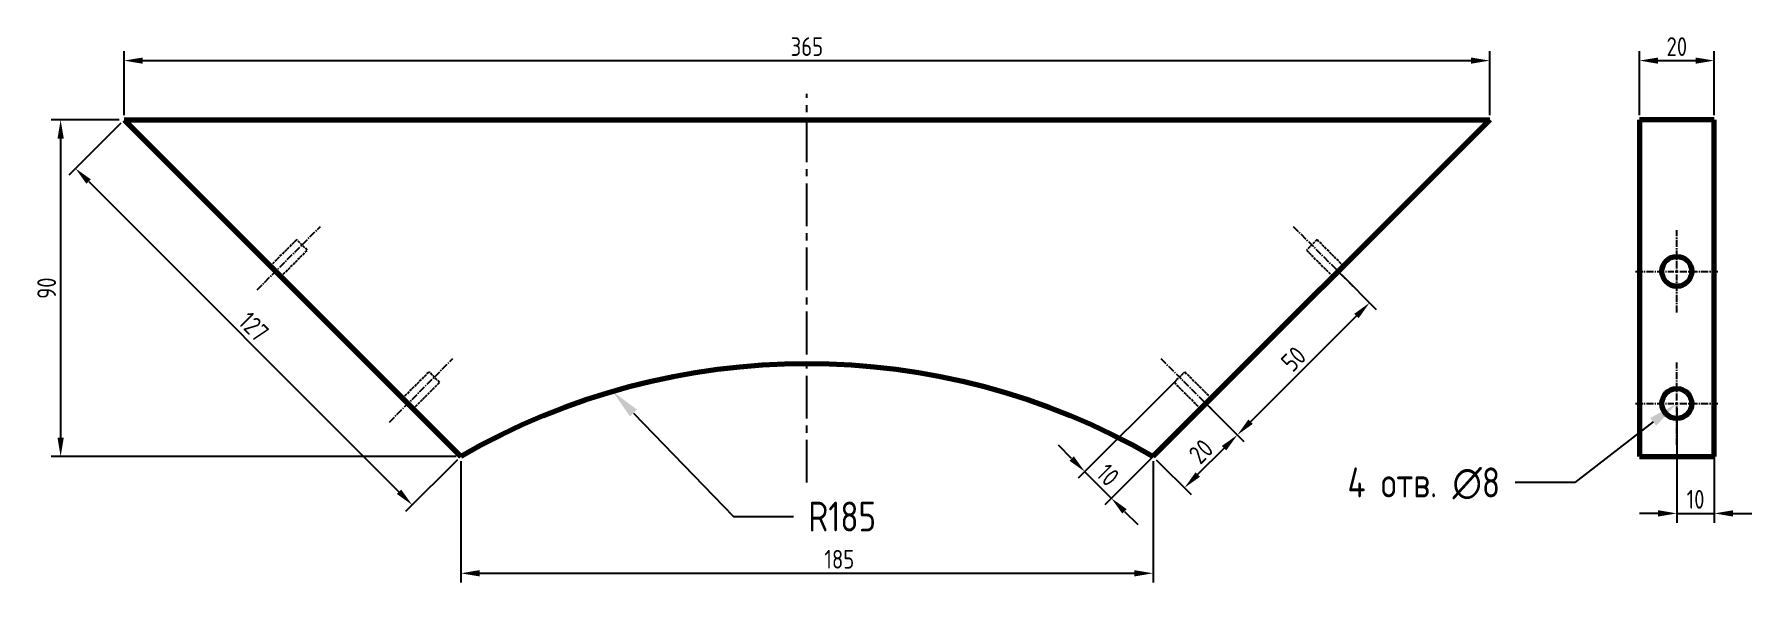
# Model space of a CAD drawing. Header units: millimetres. Extents: x 1566 to 1795, y 1959 to 2035.
import ezdxf
from ezdxf import colors
from ezdxf.entities.mleader import LeaderData, LeaderLine
from ezdxf.math import Vec2, Vec3

# ---------------------------------------------------------------- set-up
doc = ezdxf.new("R2010")
doc.units = ezdxf.units.MM
doc.linetypes.add('ACAD_ISO02W100', pattern=[15, 12, -3])
doc.linetypes.add('CENTER2', pattern=[28.575, 19.05, -3.175, 3.175, -3.175])
doc.styles.get("Standard").update_dxf_attribs({"font": 'GOST.ttf'})
doc.dimstyles.new('ISO-25', dxfattribs={"dimtxt": 2.5, "dimasz": 2.5, "dimexe": 1.25, "dimexo": 0.625, "dimtad": 1, "dimtxsty": 'Standard', "dimcen": 2.5, "dimadec": 0, "dimazin": 0, "dimtfac": 1, "dimtmove": 0, "dimatfit": 3, "dimfxl": 1, "dimarcsym": 0})

# ---------------------------------------------------------------- blocks, each defined once
blk = doc.blocks.new('*D10')
at = {"color": 0, "lineweight": -2, "transparency": 16777216}
for p, q in [((1622.56, 1978.21), (1622.56, 1961.96)), ((1715.06, 1978.21), (1715.06, 1961.96)), ((1625.06, 1963.21), (1712.56, 1963.21))]:
    blk.add_line(p, q, dxfattribs=at)
at = {"color": 0, "transparency": 16777216}
for points in [[(1625.06, 1963.63), (1625.06, 1962.79), (1622.56, 1963.21)], [(1712.56, 1963.63), (1712.56, 1962.79), (1715.06, 1963.21)]]:
    blk.add_solid(points, dxfattribs=at)
at = {"layer": 'Defpoints', "color": 0, "transparency": 16777216}
for p in [(1622.56, 1978.84), (1715.06, 1978.84), (1715.06, 1963.21)]:
    blk.add_point(p, dxfattribs=at)
at = {"color": 0, "lineweight": 9, "transparency": 16777216, "insert": (1673.14, 1965.09), "char_height": 2.5, "attachment_point": 5}
blk.add_mtext('185', dxfattribs=at)
blk = doc.blocks.new('*D11')
at = {"color": 0, "lineweight": -2, "transparency": 16777216}
for p, q in [((1577.56, 2024.46), (1577.56, 2033.02)), ((1580.06, 2031.77), (1757.56, 2031.77)), ((1760.06, 2024.46), (1760.06, 2033.02))]:
    blk.add_line(p, q, dxfattribs=at)
at = {"color": 0, "transparency": 16777216}
for points in [[(1580.06, 2032.18), (1580.06, 2031.35), (1577.56, 2031.77)], [(1757.56, 2032.18), (1757.56, 2031.35), (1760.06, 2031.77)]]:
    blk.add_solid(points, dxfattribs=at)
at = {"layer": 'Defpoints', "color": 0, "transparency": 16777216}
for p in [(1760.06, 2031.77), (1577.56, 2023.84), (1760.06, 2023.84)]:
    blk.add_point(p, dxfattribs=at)
at = {"color": 0, "lineweight": 9, "transparency": 16777216, "insert": (1668.81, 2033.64), "char_height": 2.5, "attachment_point": 5}
blk.add_mtext('365', dxfattribs=at)
blk = doc.blocks.new('*U24')
at = {"color": 0, "linetype": 'CENTER2', "ltscale": 0.05, "transparency": 16777216}
blk.add_line((-4.24, -4.25), (4.24, 4.25), dxfattribs=at)
blk = doc.blocks.new('*U25')
at = {"color": 0, "linetype": 'CENTER2', "ltscale": 0.05, "transparency": 16777216}
blk.add_line((-4.24, -4.24), (4.24, 4.24), dxfattribs=at)
blk = doc.blocks.new('*U26')
at = {"color": 0, "linetype": 'CENTER2', "ltscale": 0.05, "transparency": 16777216}
blk.add_line((-4.24, 4.24), (4.24, -4.24), dxfattribs=at)
blk = doc.blocks.new('*U27')
at = {"color": 0, "linetype": 'CENTER2', "ltscale": 0.05, "transparency": 16777216}
blk.add_line((-4.24, 4.24), (4.24, -4.24), dxfattribs=at)
blk = doc.blocks.new('*U32')
at = {"color": 0, "linetype": 'CENTER2', "ltscale": 0.3, "transparency": 16777216}
blk.add_line((0, -26), (0, 26), dxfattribs=at)
blk = doc.blocks.new('*U36')
at = {"color": 0, "linetype": 'CENTER2', "ltscale": 0.05, "transparency": 16777216}
for p, q in [((0, 0.4), (0, 5.5)), ((-5.5, 0), (-0.4, 0)), ((0.4, 0), (5.5, 0)), ((0, -5.5), (0, -0.4))]:
    blk.add_line(p, q, dxfattribs=at)
at = {"color": 0, "linetype": 'Continuous', "ltscale": 0.05, "transparency": 16777216}
for p, q in [((-0.2, 0), (0.2, 0)), ((0, -0.2), (0, 0.2))]:
    blk.add_line(p, q, dxfattribs=at)
blk = doc.blocks.new('*U37')
at = {"color": 0, "linetype": 'CENTER2', "ltscale": 0.05, "transparency": 16777216}
for p, q in [((0, 0.4), (0, 5.5)), ((-5.5, 0), (-0.4, 0)), ((0.4, 0), (5.5, 0)), ((0, -5.5), (0, -0.4))]:
    blk.add_line(p, q, dxfattribs=at)
at = {"color": 0, "linetype": 'Continuous', "ltscale": 0.05, "transparency": 16777216}
for p, q in [((-0.2, 0), (0.2, 0)), ((0, -0.2), (0, 0.2))]:
    blk.add_line(p, q, dxfattribs=at)
blk = doc.blocks.new('*D38')
at = {"color": 0, "lineweight": -2, "transparency": 16777216}
for p, q in [((1780.06, 2024.46), (1780.06, 2033.02)), ((1782.56, 2031.77), (1787.56, 2031.77)), ((1790.06, 2024.46), (1790.06, 2033.02))]:
    blk.add_line(p, q, dxfattribs=at)
at = {"color": 0, "transparency": 16777216}
for points in [[(1782.56, 2032.18), (1782.56, 2031.35), (1780.06, 2031.77)], [(1787.56, 2032.18), (1787.56, 2031.35), (1790.06, 2031.77)]]:
    blk.add_solid(points, dxfattribs=at)
at = {"layer": 'Defpoints', "color": 0, "transparency": 16777216}
for p in [(1790.06, 2031.77), (1780.06, 2023.84), (1790.06, 2023.84)]:
    blk.add_point(p, dxfattribs=at)
at = {"color": 0, "lineweight": 9, "transparency": 16777216, "insert": (1785.06, 2033.64), "char_height": 2.5, "attachment_point": 5}
blk.add_mtext('20', dxfattribs=at)
blk = doc.blocks.new('*D39')
at = {"color": 0, "lineweight": -2, "transparency": 16777216}
for p, q in [((1785.06, 1985.28), (1785.06, 1969.97)), ((1790.06, 1985.28), (1790.06, 1969.97)), ((1782.56, 1971.22), (1780.06, 1971.22)), ((1785.06, 1971.22), (1790.06, 1971.22)), ((1792.56, 1971.22), (1795.06, 1971.22))]:
    blk.add_line(p, q, dxfattribs=at)
at = {"color": 0, "transparency": 16777216}
for points in [[(1782.56, 1971.64), (1782.56, 1970.8), (1785.06, 1971.22)], [(1792.56, 1971.64), (1792.56, 1970.8), (1790.06, 1971.22)]]:
    blk.add_solid(points, dxfattribs=at)
at = {"layer": 'Defpoints', "color": 0, "transparency": 16777216}
for p in [(1785.06, 1985.91), (1790.06, 1985.91), (1790.06, 1971.22)]:
    blk.add_point(p, dxfattribs=at)
at = {"color": 0, "lineweight": 9, "transparency": 16777216, "insert": (1787.56, 1973.1), "char_height": 2.5, "attachment_point": 5}
blk.add_mtext('10', dxfattribs=at)
blk = doc.blocks.new('*D40')
at = {"color": 0, "lineweight": -2, "transparency": 16777216}
for p, q in [((1576.93, 2023.84), (1567.84, 2023.84)), ((1569.09, 2021.34), (1569.09, 1981.34)), ((1621.93, 1978.84), (1567.84, 1978.84))]:
    blk.add_line(p, q, dxfattribs=at)
at = {"color": 0, "transparency": 16777216}
for points in [[(1568.67, 2021.34), (1569.51, 2021.34), (1569.09, 2023.84)], [(1568.67, 1981.34), (1569.51, 1981.34), (1569.09, 1978.84)]]:
    blk.add_solid(points, dxfattribs=at)
at = {"layer": 'Defpoints', "color": 0, "transparency": 16777216}
for p in [(1577.56, 2023.84), (1569.09, 1978.84), (1622.56, 1978.84)]:
    blk.add_point(p, dxfattribs=at)
at = {"color": 0, "lineweight": 9, "transparency": 16777216, "insert": (1567.22, 2001.34), "char_height": 2.5, "attachment_point": 5, "rotation": 90}
blk.add_mtext('90', dxfattribs=at)
blk = doc.blocks.new('*D41')
at = {"color": 0, "lineweight": -2, "transparency": 16777216}
for p, q in [((1577.11, 2023.4), (1570.18, 2016.47)), ((1572.84, 2015.58), (1614.3, 1974.12)), ((1622.11, 1978.4), (1615.18, 1971.47))]:
    blk.add_line(p, q, dxfattribs=at)
at = {"color": 0, "transparency": 16777216}
for points in [[(1573.13, 2015.88), (1572.54, 2015.29), (1571.07, 2017.35)], [(1614.59, 1974.41), (1614.01, 1973.82), (1616.07, 1972.35)]]:
    blk.add_solid(points, dxfattribs=at)
at = {"layer": 'Defpoints', "color": 0, "transparency": 16777216}
for p in [(1577.56, 2023.84), (1622.56, 1978.84), (1616.07, 1972.35)]:
    blk.add_point(p, dxfattribs=at)
at = {"color": 0, "lineweight": 9, "transparency": 16777216, "insert": (1594.89, 1996.18), "char_height": 2.5, "attachment_point": 5, "rotation": 315}
blk.add_mtext('127', dxfattribs=at)
blk = doc.blocks.new('*D42')
at = {"color": 0, "lineweight": -2, "transparency": 16777216}
for p, q in [((1722.57, 1985.47), (1727.21, 1980.82)), ((1715.5, 1978.4), (1720.14, 1973.75)), ((1721.02, 1976.4), (1724.56, 1979.94))]:
    blk.add_line(p, q, dxfattribs=at)
at = {"color": 0, "transparency": 16777216}
for points in [[(1724.26, 1980.24), (1724.85, 1979.65), (1726.33, 1981.71)], [(1720.73, 1976.7), (1721.32, 1976.11), (1719.26, 1974.64)]]:
    blk.add_solid(points, dxfattribs=at)
at = {"layer": 'Defpoints', "color": 0, "transparency": 16777216}
for p in [(1722.13, 1985.91), (1726.33, 1981.71), (1715.06, 1978.84)]:
    blk.add_point(p, dxfattribs=at)
at = {"color": 0, "lineweight": 9, "transparency": 16777216, "insert": (1721.47, 1979.5), "char_height": 2.5, "attachment_point": 5, "rotation": 45}
blk.add_mtext('20', dxfattribs=at)
blk = doc.blocks.new('*D43')
at = {"color": 0, "lineweight": -2, "transparency": 16777216}
for p, q in [((1740.25, 2003.15), (1744.89, 1998.5)), ((1728.1, 1983.47), (1742.24, 1997.62)), ((1722.57, 1985.47), (1727.21, 1980.82))]:
    blk.add_line(p, q, dxfattribs=at)
at = {"color": 0, "transparency": 16777216}
for points in [[(1741.95, 1997.91), (1742.53, 1997.32), (1744.01, 1999.39)], [(1727.8, 1983.77), (1728.39, 1983.18), (1726.33, 1981.71)]]:
    blk.add_solid(points, dxfattribs=at)
at = {"layer": 'Defpoints', "color": 0, "transparency": 16777216}
for p in [(1739.81, 2003.59), (1744.01, 1999.39), (1722.13, 1985.91)]:
    blk.add_point(p, dxfattribs=at)
at = {"color": 0, "lineweight": 9, "transparency": 16777216, "insert": (1733.84, 1991.87), "char_height": 2.5, "attachment_point": 5, "rotation": 45}
blk.add_mtext('50', dxfattribs=at)
blk = doc.blocks.new('*D44')
at = {"color": 0, "lineweight": -2, "transparency": 16777216}
for p, q in [((1718.15, 1989), (1705.06, 1975.91)), ((1721.68, 1985.47), (1708.6, 1972.38)), ((1704.18, 1978.57), (1702.41, 1980.33)), ((1709.48, 1973.26), (1705.95, 1976.8)), ((1711.25, 1971.49), (1713.02, 1969.73))]:
    blk.add_line(p, q, dxfattribs=at)
at = {"color": 0, "transparency": 16777216}
for points in [[(1704.47, 1978.86), (1703.88, 1978.27), (1705.95, 1976.8)], [(1711.54, 1971.79), (1710.95, 1971.2), (1709.48, 1973.26)]]:
    blk.add_solid(points, dxfattribs=at)
at = {"layer": 'Defpoints', "color": 0, "transparency": 16777216}
for p in [(1718.59, 1989.44), (1722.13, 1985.91), (1705.95, 1976.8)]:
    blk.add_point(p, dxfattribs=at)
at = {"color": 0, "lineweight": 9, "transparency": 16777216, "insert": (1709.04, 1976.36), "char_height": 2.5, "attachment_point": 5, "rotation": 315}
blk.add_mtext('10', dxfattribs=at)

msp = doc.modelspace()

# ---------------------------------------------------------------- linework, layer by layer
at = {"lineweight": 70}
for p, q in [((1577.556, 2023.837), (1760.056, 2023.837)), ((1577.556, 2023.837), (1622.556, 1978.837)), ((1760.056, 2023.837), (1715.056, 1978.837)), ((1780.056, 2023.837), (1780.056, 1978.837)), ((1790.056, 2023.837), (1780.056, 2023.837)), ((1790.056, 1978.837), (1790.056, 2023.837)), ((1780.056, 1978.837), (1790.056, 1978.837))]:
    msp.add_line(p, q, dxfattribs=at)
msp.add_line((1760.056, 2023.837), (1752.985, 2016.766))
at = {"linetype": 'ACAD_ISO02W100', "ltscale": 0.03}
for p, q in [((1597.1, 2004.293), (1600.628, 2007.835)), ((1598.514, 2002.879), (1602.05, 2006.414)), ((1602.05, 2006.414), (1600.626, 2007.833)), ((1736.978, 2007.831), (1735.563, 2006.417)), ((1735.563, 2006.417), (1739.099, 2002.881)), ((1736.978, 2007.831), (1740.513, 2004.295)), ((1614.777, 1986.615), (1618.313, 1990.151)), ((1619.727, 1988.737), (1618.313, 1990.151)), ((1717.884, 1988.737), (1719.298, 1990.151)), ((1719.298, 1990.151), (1722.834, 1986.615)), ((1616.192, 1985.201), (1619.727, 1988.737)), ((1721.42, 1985.201), (1717.884, 1988.737))]:
    msp.add_line(p, q, dxfattribs=at)
at = {"lineweight": 70}
for centre in [(1785.056, 2003.586), (1785.056, 1985.908)]:
    msp.add_circle(centre, 2, dxfattribs=at)
msp.add_arc((1668.806, 1898.73), 92.5, 60, 120, dxfattribs=at)

# ---------------------------------------------------------------- block references
at = {"linetype": 'CENTER2', "ltscale": 0.3}
msp.add_blockref('*U32', (1668.806, 2001.337), dxfattribs=at)
at = {"linetype": 'CENTER2', "ltscale": 0.05}
for name, p in [('*U24', (1599.573, 2005.355)), ('*U26', (1738.039, 2005.356)), ('*U36', (1785.056, 2003.586)), ('*U25', (1617.252, 1987.676)), ('*U27', (1720.359, 1987.676)), ('*U37', (1785.056, 1985.908))]:
    msp.add_blockref(name, p, dxfattribs=at)

# ---------------------------------------------------------------- dimensions: what is measured, and where the dimension line sits
at = {"lineweight": 9}
for base, p1, p2, text, picture, middle in [((1760.056, 2031.767), (1577.556, 2023.837), (1760.056, 2023.837), '365', '*D11', (1668.806, 2031.767)), ((1715.056, 1963.212), (1622.556, 1978.837), (1715.056, 1978.837), '185', '*D10', (1673.14, 1963.212))]:
    dim = msp.add_linear_dim(base=base, p1=p1, p2=p2, text=text, dimstyle='ISO-25', dxfattribs=at)
    dim.commit()
    dim.dimension.update_dxf_attribs({"geometry": picture, "text_midpoint": middle, "dimtype": 160})
for base, p1, p2, text, picture, middle in [((1790.056, 2031.767), (1780.056, 2023.837), (1790.056, 2023.837), '20', '*D38', (1785.056, 2033.642)), ((1790.056, 1971.221), (1785.056, 1985.908), (1790.056, 1985.908), '10', '*D39', (1787.556, 1973.096))]:
    dim = msp.add_linear_dim(base=base, p1=p1, p2=p2, text=text, dimstyle='ISO-25', dxfattribs=at)
    dim.commit()
    dim.dimension.update_dxf_attribs({"geometry": picture, "text_midpoint": middle})
dim = msp.add_linear_dim(base=(1569.09, 1978.837), p1=(1577.556, 2023.837), p2=(1622.556, 1978.837), angle=90, text='90', dimstyle='ISO-25', dxfattribs=at)
dim.commit()
dim.dimension.update_dxf_attribs({"geometry": '*D40', "text_midpoint": (1567.215, 2001.337)})
for p1, p2, distance, text, picture, middle in [((1577.556, 2023.837), (1622.556, 1978.837), -9.175, '127', '*D41', (1594.894, 1996.175)), ((1722.127, 1985.908), (1739.806, 2003.588), -5.941, '50', '*D43', (1733.842, 1991.873)), ((1722.127, 1985.908), (1718.591, 1989.444), 17.884, '10', '*D44', (1709.039, 1976.356)), ((1715.056, 1978.837), (1722.127, 1985.908), -5.94, '20', '*D42', (1721.465, 1979.499))]:
    dim = msp.add_aligned_dim(p1=p1, p2=p2, distance=distance, text=text, dimstyle='ISO-25', dxfattribs=at)
    dim.commit()
    dim.dimension.update_dxf_attribs({"geometry": picture, "text_midpoint": middle})

# ---------------------------------------------------------------- leaders
ml = msp.add_multileader_mtext('Standard', dxfattribs=at)
ml.set_content('R185', color=256)
ml.set_leader_properties()
ml.build(insert=Vec2(0, 0))
ctx = ml.context
ctx.base_point, ctx.plane_origin = Vec3(1667.003, 1970.8), Vec3(1525.668, 1951.197)
notes = []
notes.append((ctx, [(0, (1, 1, 0), (1659.003, 1970.8), (1, 0), 8, [(0, [(1642.862, 1987.517)], 0, [])])]))
ctx.mtext.insert, ctx.mtext.flow_direction = Vec3(1669.003, 1972.8), 5
ml = msp.add_multileader_mtext('Standard', dxfattribs=at)
ml.set_content('4 отв. ∅8', color=256)
ml.set_leader_properties()
ml.build(insert=Vec2(0, 0))
ctx = ml.context
ctx.base_point, ctx.plane_origin = Vec3(1737.067, 1975.355), Vec3(1785.056, 1985.908)
ctx.text_align_type = 2
notes.append((ctx, [(0, (1, 1, 0), (1771.44, 1975.355), (-1, 0), 8, [(0, [(1785.056, 1985.908)], 0, [])])]))
ctx.mtext.insert, ctx.mtext.alignment, ctx.mtext.flow_direction = Vec3(1761.44, 1977.356), 3, 5
for ctx, leaders in notes:
    for number, flags, end, landing, length, lines in leaders:
        leader = LeaderData()
        leader.index, (leader.has_last_leader_line, leader.has_dogleg_vector, leader.attachment_direction) = number, flags
        leader.last_leader_point, leader.dogleg_vector, leader.dogleg_length = Vec3(end), Vec3(landing), length
        for number, points, colour, breaks in lines:
            line = LeaderLine()
            line.index, line.vertices, line.color, line.breaks = number, Vec3.list(points), colors.encode_raw_color(colour), breaks
            leader.lines.append(line)
        ctx.leaders.append(leader)

doc.saveas('drawing.dxf')
